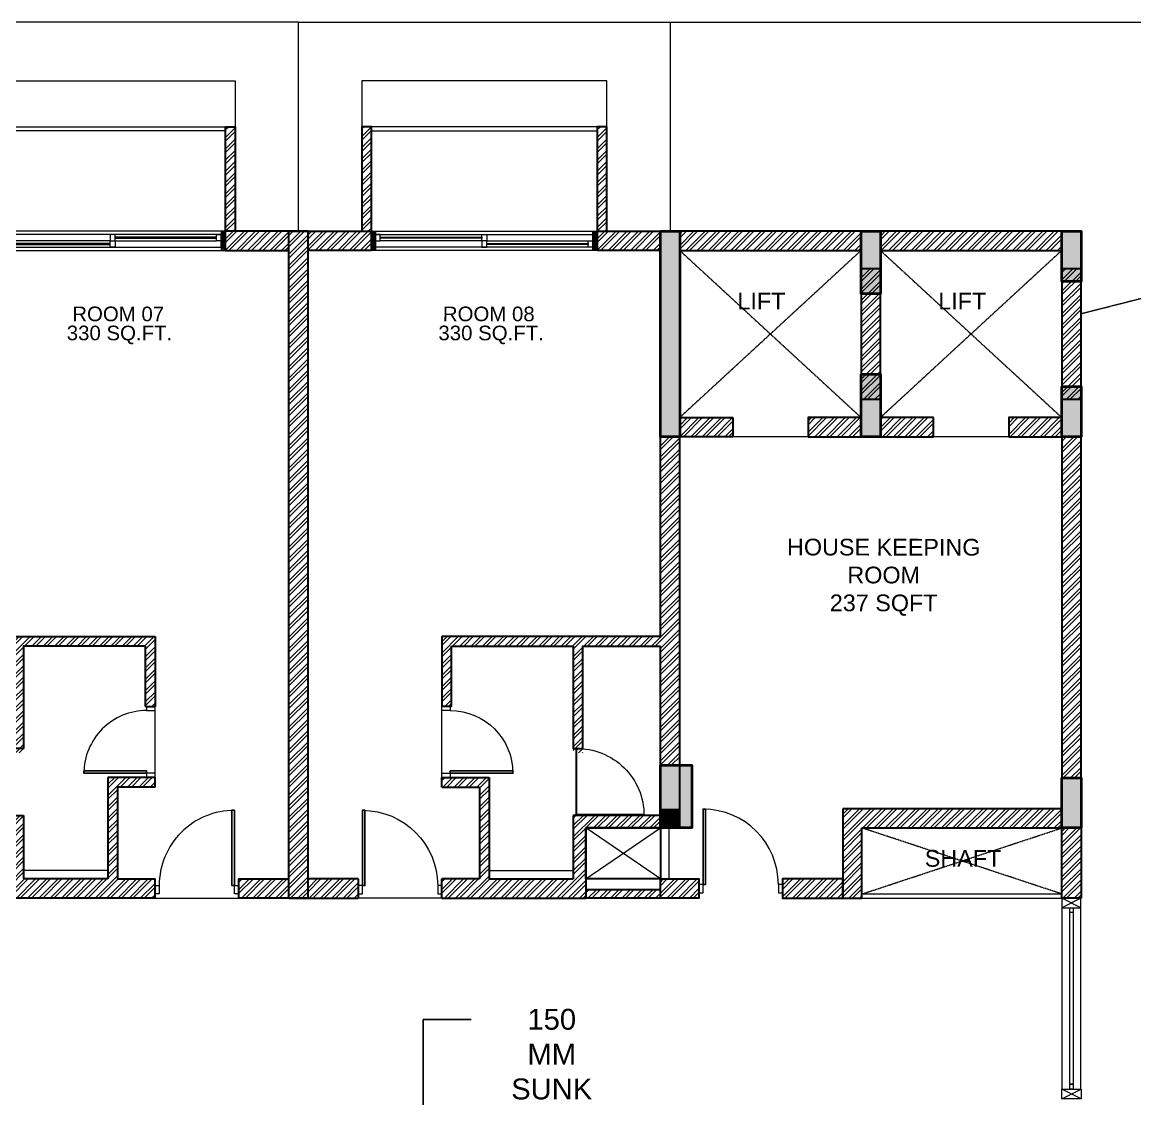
# Model space of a CAD drawing. Header units: millimetres. Extents: x 149548 to 2069915, y -1587483 to -1219800.
# Drawn here: x 1769735 to 1783041, y -1374045 to -1361165 of the extents above; entities that cross this region are included whole.
import ezdxf
from ezdxf import colors
from ezdxf.entities.mleader import LeaderData, LeaderLine
from ezdxf.math import Vec2, Vec3

# ---------------------------------------------------------------- set-up
doc = ezdxf.new("R2010")
doc.units = ezdxf.units.MM
doc.header["$MEASUREMENT"] = 0
for name, pattern in [('ACAD_ISO02W100', [15, 12, -3]), ('ACAD_ISO03W100', [30, 12, -18]), ('DASHED', [0.75, 0.5, -0.25]), ('HIDDEN', [0.375, 0.25, -0.125])]:
    doc.linetypes.add(name, pattern=pattern)
doc.layers.add('A-Symbol', color=40, linetype='Continuous')
doc.layers.add('DOOR_MOFA', color=7, linetype='Continuous')
for name, color, linetype, lineweight in [('BRICK WALL_MOFA', 8, 'Continuous', 30), ('CONCRETE_MOFA', 230, 'Continuous', 40), ('DIMENSION_MOFA', 62, 'HIDDEN', 15), ('DOOR FRAME_MOFA', 42, 'Continuous', 15), ('DOOR SWING_MOFA', 49, 'ACAD_ISO03W100', 5), ('ELEV_09_MOFA', 37, 'Continuous', 9), ('ELEV_15_MOFA', 31, 'Continuous', 15), ('ELEV_20_MOFA', 51, 'Continuous', 20), ('ELEV_GRADE 2_MOFA', 37, 'Continuous', 9), ('GLASS_MOFA', 4, 'Continuous', 5), ('GLAZING_MOFA', 141, 'Continuous', 13), ('NEW BLOCK WORK', 126, 'Continuous', 30), ('OVERHEAD LINES_MOFA', 252, 'ACAD_ISO02W100', 9), ('TEXT_MOFA', 222, 'Continuous', 18), ('TOILET FIXTURES_MOFA', 8, 'Continuous', 5)]:
    doc.layers.add(name, color=color, linetype=linetype, lineweight=lineweight)
doc.layers.add('HATCH SOLID_MOFA', color=7, linetype='Continuous', lineweight=5, true_color=0x9c9c9c)
doc.layers.add('HATCH_LIGHT_MOFA', color=7, linetype='Continuous', lineweight=5, true_color=0x5b5b5b)
doc.layers.add('WINDOW FRAME_MOFA', color=19, linetype='Continuous', lineweight=15, transparency=0.4)
doc.styles.add('1-100', font='arial.ttf', dxfattribs={"height": 400})
doc.styles.get("Standard").update_dxf_attribs({"font": 'arial.ttf'})
pattern_1 = [(45, (2077931.49, -1366866.46), (-67.35192, 67.35192), []), (45, (2077976.39, -1366866.46), (-67.35192, 67.35192), [])]
pattern_2 = [(45, (809291.075, -352668.9), (-67.351921, 67.351921), []), (45, (809335.98, -352668.9), (-67.351921, 67.351921), [])]

# ---------------------------------------------------------------- blocks, each defined once
blk = doc.blocks.new('zw$E70C-flat-2')
at = {"layer": 'HATCH_LIGHT_MOFA', "transparency": 33554687}
h = blk.add_hatch(color=256, dxfattribs=at)
h.dxf.hatch_style = 1
h.paths.add_polyline_path([(50630, -8200), (50630, -10660), (50860, -10660), (50860, -8200)])
h = blk.add_hatch(color=256, dxfattribs=at)
h.dxf.hatch_style = 1
h.paths.add_polyline_path([(53030, -8950), (53260, -8950), (53260, -8200), (53030, -8200)])
h = blk.add_hatch(color=256, dxfattribs=at)
h.dxf.hatch_style = 1
h.paths.add_polyline_path([(55430, -8800), (55660, -8800), (55660, -8200), (55430, -8200)])
h = blk.add_hatch(color=256, dxfattribs=at)
h.dxf.hatch_style = 1
h.paths.add_polyline_path([(53030, -10660), (53260, -10660), (53260, -9910), (53030, -9910)])
h = blk.add_hatch(color=256, dxfattribs=at)
h.dxf.hatch_style = 1
h.paths.add_polyline_path([(55430, -10660), (55660, -10660), (55660, -10060), (55430, -10060)])
h = blk.add_hatch(color=256, dxfattribs=at)
h.dxf.hatch_style = 1
h.paths.add_polyline_path([(50630, -14590), (51005, -14590), (51005, -15340), (50630, -15340)])
h = blk.add_hatch(color=256, dxfattribs=at)
h.dxf.hatch_style = 1
h.paths.add_polyline_path([(55430, -14740), (55430, -15340), (55660, -15340), (55660, -14740)])
h = blk.add_hatch(color=256, dxfattribs=at)
h.dxf.hatch_style = 1
h.paths.add_polyline_path([(50745, -15110), (50630, -15110), (50630, -15225), (50745, -15225)])
h = blk.add_hatch(color=256, dxfattribs=at)
h.dxf.hatch_style = 1
h.paths.add_polyline_path([(50745, -15110), (50860, -15110), (50860, -15225), (50745, -15225)])
h = blk.add_hatch(color=256, dxfattribs=at)
h.dxf.hatch_style = 1
h.paths.add_polyline_path([(50745, -15225), (50630, -15225), (50630, -15340), (50745, -15340)], flags=17)
h = blk.add_hatch(color=256, dxfattribs=at)
h.dxf.hatch_style = 1
h.paths.add_polyline_path([(50745, -15225), (50630, -15225), (50630, -15340), (50745, -15340)], flags=17)
h = blk.add_hatch(color=256, dxfattribs=at)
h.dxf.hatch_style = 1
h.paths.add_polyline_path([(50860, -15225), (50745, -15225), (50745, -15340), (50860, -15340)])
at = {"layer": 'CONCRETE_MOFA'}
for points in [[(50630, -8200), (50860, -8200), (50860, -10660), (50630, -10660), (50630, -8200)], [(53030, -8200), (53260, -8200), (53260, -8950), (53030, -8950), (53030, -8200)], [(55430, -8200), (55660, -8200), (55660, -8800), (55430, -8800), (55430, -8200)], [(53030, -9910), (53260, -9910), (53260, -10660), (53030, -10660), (53030, -9910)], [(55430, -10060), (55660, -10060), (55660, -10660), (55430, -10660), (55430, -10060)], [(50630, -14590), (51005, -14590), (51005, -15340), (50630, -15340), (50630, -14590)], [(55430, -14740), (55660, -14740), (55660, -15340), (55430, -15340), (55430, -14740)]]:
    blk.add_lwpolyline(points, dxfattribs=at)
blk = doc.blocks.new('*U117')
at = {"layer": 'DOOR FRAME_MOFA'}
for points in [[(0, 50), (50, 50), (50, 150), (0, 150)], [(950, 50), (1000, 50), (1000, 150), (950, 150)]]:
    blk.add_lwpolyline(points, close=True, dxfattribs=at)
at = {"layer": 'DOOR SWING_MOFA', "linetype": 'Continuous', "ltscale": 0.01}
blk.add_arc((50, 150), 900, 360, 90, dxfattribs=at)
at = {"layer": 'DOOR_MOFA'}
blk.add_lwpolyline([(50, 150), (80, 150), (80, 1050), (50, 1050)], close=True, dxfattribs=at)
blk = doc.blocks.new('AL FRAME 50X100_MOFA^-flat-54')
blk.add_lwpolyline([(247.25, 0), (17.25, 0), (17.25, 115), (247.25, 115)], close=True)
at = {"layer": 'HATCH_LIGHT_MOFA'}
for p, q in [((247.25, 0), (17.25, 115)), ((17.25, 0), (247.25, 115))]:
    blk.add_line(p, q, dxfattribs=at)
blk = doc.blocks.new('*U120')
at = {"layer": 'ELEV_GRADE 2_MOFA'}
blk.add_lwpolyline([(-6753, 11049), (-6753, 11107), (-6712, 11107), (-6712, 11049)], close=True, dxfattribs=at)
at = {"layer": 'WINDOW FRAME_MOFA'}
for points in [[(-6618, 11049), (-6618, 13219), (-6618, 13334), (-6848, 13334), (-6848, 13219), (-6848, 11049)], [(-6618, 13334), (-6848, 13219), (-6618, 13219), (-6848, 13334)], [(-6712, 13162), (-6712, 11107), (-6753, 11107), (-6753, 13162)]]:
    blk.add_lwpolyline(points, dxfattribs=at)
blk.add_lwpolyline([(-6753, 13162), (-6753, 13219), (-6712, 13219), (-6712, 13162)], close=True, dxfattribs=at)
at = {"layer": 'DIMENSION_MOFA'}
blk.add_blockref('AL FRAME 50X100_MOFA^-flat-54', (-6865, 10934), dxfattribs=at)
blk = doc.blocks.new('*U248')
at = {"layer": 'WINDOW FRAME_MOFA'}
h = blk.add_hatch(dxfattribs=at)
h.set_pattern_fill('ANSI31', color=256, scale=100, angle=180)
h.set_pattern_definition([(45, (16019.125, 104858.141), (-8.8388348, 8.8388348), [])])
h.paths.add_polyline_path([(-2700, 230), (-2650, 230), (-2650, 150), (-2650, 0), (-2700, 0)])
h = blk.add_hatch(dxfattribs=at)
h.set_pattern_fill('ANSI31', color=256, scale=100, angle=180)
h.set_pattern_definition([(45, (15470.663, 104858.141), (-8.8388348, 8.8388348), [])])
h.paths.add_polyline_path([(0, 0), (-50, 0), (-50, 230), (0, 230)])
at = {"layer": 'GLAZING_MOFA'}
for points in [[(-107, 159), (-1321, 159), (-1321, 147), (-107, 147)], [(-1379, 84), (-2593, 84), (-2593, 72), (-1379, 72)]]:
    blk.add_lwpolyline(points, close=True, dxfattribs=at)
at = {"layer": 'WINDOW FRAME_MOFA'}
for p, q in [((-107, 190), (-1321, 190)), ((-1379, 115), (-2593, 115)), ((-1321, 115), (-107, 115))]:
    blk.add_line(p, q, dxfattribs=at)
for points in [[(-2650, 230), (-2700, 230), (-2700, 0), (-2650, 0)], [(0, 230), (-2700, 230), (-2700, 0), (0, 0)], [(-50, 190), (-2650, 190), (-2650, 40), (-50, 40)], [(-1379, 190), (-1321, 190), (-1321, 115), (-1379, 115)], [(-50, 190), (-107, 190), (-107, 115), (-50, 115)], [(0, 230), (-50, 230), (-50, 0), (0, 0)], [(-2650, 115), (-2593, 115), (-2593, 40), (-2650, 40)], [(-1321, 115), (-1379, 115), (-1379, 40), (-1321, 40)]]:
    blk.add_lwpolyline(points, close=True, dxfattribs=at)
blk = doc.blocks.new('SGE-flat-1')
at = {"layer": 'DOOR FRAME_MOFA'}
for points in [[(337070, -187997), (337120, -187997), (337120, -188097), (337070, -188097)], [(338020, -187997), (338070, -187997), (338070, -188097), (338020, -188097)]]:
    blk.add_lwpolyline(points, close=True, dxfattribs=at)
at = {"layer": 'DOOR SWING_MOFA', "linetype": 'Continuous'}
blk.add_arc((337120, -188097), 900, 270, 0, dxfattribs=at)
at = {"layer": 'DOOR_MOFA'}
blk.add_lwpolyline([(337120, -188097), (337150, -188097), (337150, -188997), (337120, -188997)], close=True, dxfattribs=at)
blk = doc.blocks.new('WG-flat-1')
at = {"layer": 'DOOR FRAME_MOFA'}
for points in [[(338070, -188049), (338070, -188099), (338170, -188099), (338170, -188049)], [(338070, -188849), (338070, -188899), (338170, -188899), (338170, -188849)]]:
    blk.add_lwpolyline(points, close=True, dxfattribs=at)
at = {"layer": 'DOOR SWING_MOFA', "linetype": 'Continuous'}
blk.add_arc((338170, -188099), 750, 270, 0, dxfattribs=at)
at = {"layer": 'DOOR_MOFA'}
blk.add_lwpolyline([(338170, -188099), (338170, -188129), (338920, -188129), (338920, -188099)], close=True, dxfattribs=at)
blk = doc.blocks.new('gsoor-flat-1')
at = {"layer": 'GLASS_MOFA'}
h = blk.add_hatch(color=256, dxfattribs=at)
h.dxf.hatch_style = 1
h.paths.add_polyline_path([(31700, -10299, -0.004445), (31688, -10299), (31688, -10287), (31700, -10287)])
h.paths.add_polyline_path([(31688, -9636), (31688, -9624), (31700, -9624), (31700, -9636)])
for p, q in [((31688, -10299), (31688, -9624)), ((31688, -9636), (31700, -9636)), ((31700, -9624), (32375, -9624)), ((31700, -9636), (31700, -9624)), ((31700, -9636), (32375, -9636)), ((31688, -10287), (31700, -10287)), ((31688, -10299), (31700, -10299)), ((31700, -10299), (31700, -10287))]:
    blk.add_line(p, q, dxfattribs=at)
blk.add_lwpolyline([(31688, -9636), (31700, -9636), (31700, -9624), (31688, -9624)], close=True, dxfattribs=at)
blk.add_arc((31700, -9624), 675, 268.9814, 0, dxfattribs=at)

msp = doc.modelspace()

# ---------------------------------------------------------------- hatches: boundary and pattern name
at = {"layer": 'HATCH SOLID_MOFA'}
h = msp.add_hatch(dxfattribs=at)
h.set_pattern_fill('ANSI32', color=256, scale=10)
h.set_pattern_definition(pattern_1)
h.paths.add_polyline_path([(1776725.63, -1362415.38), (1776610.63, -1362415.38), (1776610.63, -1362465.38), (1776610.63, -1363665.05), (1776725.63, -1363665.05)])
h.paths.add_polyline_path([(1773910.63, -1362415.38), (1773795.63, -1362415.38), (1773795.63, -1363665.05), (1773910.63, -1363665.05)])
h.paths.add_polyline_path([(1772165.59, -1363665.05), (1772280.59, -1363665.05), (1772280.59, -1362415.38), (1772165.59, -1362415.38), (1772165.59, -1362465.38)])
h.paths.add_polyline_path([(1767720.59, -1363665.05), (1767835.59, -1363665.05), (1767835.59, -1362415.38), (1767720.59, -1362415.38), (1767720.59, -1362465.38)])
h.paths.add_polyline_path([(1769465.59, -1362415.38), (1769350.59, -1362415.38), (1769350.59, -1363665.05), (1769465.59, -1363665.05)])
h.paths.add_polyline_path([(1764905.59, -1363665.05), (1765020.59, -1363665.05), (1765020.59, -1362415.38), (1764905.59, -1362415.38)])
h.paths.add_polyline_path([(1763390.54, -1362415.38), (1763275.54, -1362415.38), (1763275.54, -1362465.38), (1763275.54, -1363665.05), (1763390.54, -1363665.05)])
h.paths.add_polyline_path([(1760460.54, -1363665.05), (1760575.54, -1363665.05), (1760575.54, -1362415.38), (1760460.54, -1362415.38)])
h.paths.add_polyline_path([(1758830.54, -1363665.05), (1758945.54, -1363665.05), (1758945.54, -1362415.38), (1758830.54, -1362415.38), (1758830.54, -1362465.38)])
h.paths.add_polyline_path([(1756015.54, -1363665.05), (1756130.54, -1363665.05), (1756130.54, -1362415.38), (1756015.54, -1362415.38)])
h.paths.add_polyline_path([(1754500.5, -1362415.38), (1754385.5, -1362415.38), (1754385.5, -1362465.38), (1754385.5, -1363665.05), (1754500.5, -1363665.05)])
h.paths.add_polyline_path([(1751570.5, -1363665.05), (1751685.5, -1363665.05), (1751685.5, -1362415.38), (1751570.5, -1362415.38)])
h = msp.add_hatch(dxfattribs=at)
h.set_pattern_fill('ANSI32', color=256, scale=10)
h.set_pattern_definition(pattern_1)
h.paths.add_polyline_path([(1774753.13, -1368645.38), (1774753.13, -1368515.38), (1777368.13, -1368515.38), (1777368.13, -1366125.38), (1777598.13, -1366125.38), (1777598.13, -1368645.38), (1777368.13, -1368645.38), (1777368.13, -1368630.38), (1776440.63, -1368630.38), (1776440.63, -1368645.38), (1776325.63, -1368645.38), (1776325.63, -1368630.38), (1774868.13, -1368630.38), (1774868.13, -1368645.38)])
h.paths.add_polyline_path([(1755373, -1371645.38), (1755373, -1363665.38), (1756130.54, -1363665.38), (1756130.54, -1363895.38), (1755373.04, -1363895.38), (1755373.04, -1371415.38)])
h.paths.add_polyline_path([(1773153.09, -1371645.38), (1773153.09, -1363665.38), (1773910.63, -1363665.38), (1773910.63, -1363895.38), (1773153.13, -1363895.38), (1773153.13, -1371415.38)])
h.paths.add_polyline_path([(1764263.04, -1371645.38), (1764263.04, -1363665.38), (1765020.59, -1363665.38), (1765020.59, -1363895.38), (1764263.09, -1363895.38), (1764263.09, -1371415.38)])
h.paths.add_polyline_path([(1754385.5, -1363895.38), (1754385.5, -1363665.38), (1755143.04, -1363665.38), (1755143.04, -1371415.38), (1755143, -1371415.38), (1755143, -1363895.38)])
h.paths.add_polyline_path([(1763275.54, -1363895.38), (1763275.54, -1363665.38), (1764033.09, -1363665.38), (1764033.09, -1371415.38), (1764033.04, -1371415.38), (1764033.04, -1363895.38)])
h.paths.add_polyline_path([(1772165.59, -1363895.38), (1772165.59, -1363665.38), (1772923.13, -1363665.38), (1772923.13, -1371415.38), (1772923.09, -1371415.38), (1772923.09, -1363895.38)])
h.paths.add_polyline_path([(1750928.04, -1370805.38), (1750928.04, -1370655.38), (1751970.5, -1370655.38), (1751970.5, -1371415.38), (1752978, -1371415.38), (1752978, -1370315.38), (1752978, -1370200.38), (1753543, -1370200.38), (1753543, -1370315.38), (1753093, -1370315.38), (1753093, -1371415.38), (1753543, -1371415.38), (1753543, -1371645.38), (1751820.5, -1371645.38), (1751820.5, -1370805.38)])
h.paths.add_polyline_path([(1768708.09, -1370805.38), (1768708.09, -1370655.38), (1769750.59, -1370655.38), (1769750.59, -1371415.38), (1770758.09, -1371415.38), (1770758.09, -1370315.38), (1770758.09, -1370200.38), (1771323.09, -1370200.38), (1771323.09, -1370315.38), (1770873.09, -1370315.38), (1770873.09, -1371415.38), (1771323.09, -1371415.38), (1771323.09, -1371645.38), (1769600.59, -1371645.38), (1769600.59, -1370805.38), (1768708.09, -1370805.38)])
h.paths.add_polyline_path([(1756973.04, -1371645.38), (1756973.04, -1371415.38), (1757423.04, -1371415.38), (1757423.04, -1370315.38), (1756973.04, -1370315.38), (1756973.04, -1370200.38), (1757538.04, -1370200.38), (1757538.04, -1370315.38), (1757538.04, -1371415.38), (1758545.54, -1371415.38), (1758545.54, -1370655.38), (1759588.04, -1370655.38), (1759588.04, -1370805.38), (1758695.54, -1370805.38), (1758695.54, -1371645.38), (1756973.04, -1371645.38)])
h.paths.add_polyline_path([(1765863.09, -1371645.38), (1765863.09, -1371415.38), (1766313.09, -1371415.38), (1766313.09, -1370315.38), (1765863.09, -1370315.38), (1765863.09, -1370200.38), (1766428.09, -1370200.38), (1766428.09, -1370315.38), (1766428.09, -1371415.38), (1767435.59, -1371415.38), (1767435.59, -1370655.38), (1768478.04, -1370655.38), (1768478.04, -1370805.38), (1767585.59, -1370805.38), (1767585.59, -1371645.38)])
h.paths.add_polyline_path([(1774753.13, -1371645.38), (1774753.13, -1371415.38), (1775203.13, -1371415.38), (1775203.13, -1370315.38), (1774753.13, -1370315.38), (1774753.13, -1370200.38), (1775318.13, -1370200.38), (1775318.13, -1370315.38), (1775318.13, -1371415.38), (1776325.63, -1371415.38), (1776325.63, -1370655.38), (1777368.04, -1370655.38), (1777368.04, -1370805.38), (1776475.63, -1370805.38), (1776475.63, -1371645.38)])
h.paths.add_polyline_path([(1759818.04, -1370805.38), (1759818.04, -1370655.38), (1760860.54, -1370655.38), (1760860.54, -1371415.38), (1761868.04, -1371415.38), (1761868.04, -1370315.38), (1761868.04, -1370200.38), (1762433.04, -1370200.38), (1762433.04, -1370315.38), (1761983.04, -1370315.38), (1761983.04, -1371415.38), (1762433.04, -1371415.38), (1762433.04, -1371645.38), (1760710.54, -1371645.38), (1760710.54, -1370805.38)])
h.paths.add_polyline_path([(1772923.13, -1368645.38), (1772923.13, -1363665.38), (1773038.13, -1363665.38), (1773153.09, -1363665.38), (1773153.09, -1368645.38)])
h.paths.add_polyline_path([(1764033.2, -1371645.38), (1764033.09, -1363665.38), (1764148.09, -1363665.38), (1764263.04, -1363665.38), (1764263.15, -1371645.38)])
h.paths.add_polyline_path([(1755143.04, -1368645.38), (1755143.04, -1363665.38), (1755258.04, -1363665.38), (1755373, -1363665.38), (1755373, -1368645.38)])
h.paths.add_polyline_path([(1759588.04, -1368645.38), (1759588.04, -1364415.38), (1759818.04, -1364415.38), (1759818.04, -1368645.38), (1759588.04, -1368645.38)])
h.paths.add_polyline_path([(1768478.09, -1368515.38), (1768478.09, -1364415.38), (1768708.09, -1364415.38), (1768708.09, -1368645.38), (1768478.09, -1368645.38)])
h.paths.add_polyline_path([(1750698, -1368629.09), (1750698, -1368514.09), (1750698.04, -1368514.09), (1750698.04, -1364415.38), (1750928, -1364415.38), (1750928, -1368515.38), (1750928.04, -1368515.38), (1750928.04, -1368630.38), (1750928, -1368630.38), (1750928, -1368645.38), (1750698.04, -1368645.38), (1750698.04, -1368629.09)])
h.paths.add_polyline_path([(1772923.13, -1371645.38), (1772923.13, -1368645.38), (1773153.09, -1368645.38), (1773153.09, -1371645.38)])
h.paths.add_polyline_path([(1755143.04, -1371645.38), (1755143.04, -1368645.38), (1755373, -1368645.38), (1755373, -1371645.38)])
h.paths.add_polyline_path([(1768478.09, -1370055.38), (1768478.09, -1368645.38), (1768708.09, -1368645.38), (1768708.09, -1370805.38), (1768708.04, -1370805.38), (1768708.04, -1370055.38)])
h.paths.add_polyline_path([(1756973.04, -1368645.38), (1756973.04, -1368515.38), (1759588.04, -1368515.38), (1759588.04, -1368630.38), (1758660.54, -1368630.38), (1758660.54, -1368645.38), (1758545.54, -1368645.38), (1758545.54, -1368630.38), (1757088.04, -1368630.38), (1757088.04, -1368645.38)])
h.paths.add_polyline_path([(1768708.09, -1368630.38), (1768708.09, -1368515.38), (1771323.09, -1368515.38), (1771323.09, -1368645.38), (1771208.09, -1368645.38), (1771208.09, -1368630.38), (1769750.59, -1368630.38), (1769750.59, -1368645.38), (1769635.59, -1368645.38), (1769635.59, -1368630.38), (1768708.09, -1368630.38)])
h.paths.add_polyline_path([(1750928.04, -1368630.38), (1750928.04, -1368515.38), (1753543, -1368515.38), (1753543, -1368645.38), (1753428, -1368645.38), (1753428, -1368630.38), (1751970.5, -1368630.38), (1751970.5, -1368645.38), (1751855.5, -1368645.38), (1751855.5, -1368630.38)])
h.paths.add_polyline_path([(1765863.09, -1368515.38), (1768478.09, -1368515.38), (1768478.09, -1368630.38), (1767550.59, -1368630.38), (1767550.59, -1368645.38), (1767435.59, -1368645.38), (1767435.59, -1368630.38), (1765978.09, -1368630.38), (1765978.09, -1368645.38), (1765863.09, -1368645.38)])
h.paths.add_polyline_path([(1759818.04, -1368630.38), (1759818.04, -1368515.38), (1762433.04, -1368515.38), (1762433.04, -1368645.38), (1762318.04, -1368645.38), (1762318.04, -1368630.38), (1760860.54, -1368630.38), (1760860.54, -1368645.38), (1760745.54, -1368645.38), (1760745.54, -1368630.38)])
h.paths.add_polyline_path([(1759588.04, -1370055.38), (1759588.04, -1368645.38), (1759818.04, -1368645.38), (1759818.04, -1370055.38)])
h.paths.add_polyline_path([(1750698.04, -1370055.38), (1750698.04, -1368645.38), (1750928, -1368645.38), (1750928, -1370055.38)])
h.paths.add_polyline_path([(1777368.13, -1370055.38), (1777368.13, -1368645.38), (1777598.13, -1368645.38), (1777598.13, -1370055.38)])
h.paths.add_polyline_path([(1776610.63, -1363895.38), (1776610.63, -1363665.38), (1777368.04, -1363665.38), (1777368.04, -1363895.38)])
h.paths.add_polyline_path([(1767720.59, -1363895.38), (1767720.59, -1363665.38), (1768478.09, -1363665.38), (1768478.09, -1363895.38)])
h.paths.add_polyline_path([(1759818.04, -1363895.38), (1759818.04, -1363665.38), (1760575.54, -1363665.38), (1760575.54, -1363895.38)])
h.paths.add_polyline_path([(1758545.54, -1369905.38), (1758545.54, -1368645.38), (1758660.54, -1368645.38), (1758660.54, -1369905.38)])
h.paths.add_polyline_path([(1776325.63, -1369905.38), (1776325.63, -1368645.38), (1776440.63, -1368645.38), (1776440.63, -1369905.38)])
h.paths.add_polyline_path([(1751855.5, -1369905.38), (1751855.5, -1368645.38), (1751970.5, -1368645.38), (1751970.5, -1369905.38)])
h.paths.add_polyline_path([(1760745.54, -1369905.38), (1760745.54, -1368645.38), (1760860.54, -1368645.38), (1760860.54, -1369905.38)])
h.paths.add_polyline_path([(1767435.59, -1369905.38), (1767435.59, -1368645.38), (1767550.59, -1368645.38), (1767550.59, -1369905.38)])
h.paths.add_polyline_path([(1769635.59, -1369905.38), (1769635.59, -1368645.38), (1769750.59, -1368645.38), (1769750.59, -1369905.38)])
h.paths.add_polyline_path([(1755373, -1371645.38), (1755373, -1371415.38), (1755953, -1371415.38), (1755973.04, -1371415.38), (1755973.04, -1371645.38)])
h.paths.add_polyline_path([(1754543, -1371645.38), (1754543, -1371415.38), (1754563.04, -1371415.38), (1755143.04, -1371415.38), (1755143.04, -1371645.38), (1754543, -1371645.38)])
h.paths.add_polyline_path([(1763433.04, -1371645.38), (1763433.04, -1371415.38), (1763453.09, -1371415.38), (1764033.09, -1371415.38), (1764033.09, -1371645.38), (1763433.04, -1371645.38)])
h.paths.add_polyline_path([(1764263.04, -1371645.38), (1764263.04, -1371415.38), (1764843.04, -1371415.38), (1764863.09, -1371415.38), (1764863.09, -1371645.38)])
h.paths.add_polyline_path([(1772323.09, -1371645.38), (1772323.09, -1371415.38), (1772343.13, -1371415.38), (1772923.13, -1371415.38), (1772923.13, -1371645.38), (1772323.09, -1371645.38)])
h.paths.add_polyline_path([(1773153.09, -1371645.38), (1773153.09, -1371415.38), (1773733.09, -1371415.38), (1773753.13, -1371415.38), (1773753.13, -1371645.38)])
h.paths.add_polyline_path([(1768928.09, -1363895.38), (1768928.09, -1363665.38), (1769465.59, -1363665.38), (1769465.59, -1363895.38)])
h.paths.add_polyline_path([(1758830.54, -1363895.38), (1758830.54, -1363665.38), (1759368.04, -1363665.38), (1759368.04, -1363895.38)])
h.paths.add_polyline_path([(1751148.04, -1363895.38), (1751148.04, -1363665.38), (1751685.5, -1363665.38), (1751685.5, -1363895.38)])
h.paths.add_polyline_path([(1765863.09, -1368645.38), (1765978.09, -1368645.38), (1765978.09, -1369350.38), (1765863.09, -1369350.38)])
h.paths.add_polyline_path([(1753428, -1369350.38), (1753428, -1368645.38), (1753543, -1368645.38), (1753543, -1369350.38)])
h.paths.add_polyline_path([(1771208.09, -1369350.38), (1771208.09, -1368645.38), (1771323.09, -1368645.38), (1771323.09, -1369350.38)])
h.paths.add_polyline_path([(1756973.04, -1368645.38), (1757088.04, -1368645.38), (1757088.04, -1369350.38), (1756973.04, -1369350.38)])
h.paths.add_polyline_path([(1762318.04, -1369350.38), (1762318.04, -1368645.38), (1762433.04, -1368645.38), (1762433.04, -1369350.38)])
h.paths.add_polyline_path([(1774753.13, -1368645.38), (1774868.13, -1368645.38), (1774868.13, -1369350.38), (1774753.13, -1369350.38)])
h = msp.add_hatch(dxfattribs=at)
h.set_pattern_fill('ANSI32', color=256, scale=10)
h.set_pattern_definition(pattern_2)
h.paths.add_polyline_path([(1777598.04, -1363895.38), (1779768.04, -1363895.38), (1779768.04, -1363665.38), (1777598.04, -1363665.38)])
h = msp.add_hatch(dxfattribs=at)
h.set_pattern_fill('ANSI32', color=256, scale=10)
h.set_pattern_definition(pattern_2)
h.paths.add_polyline_path([(1779998.04, -1363665.38), (1779998.04, -1363895.38), (1782168.04, -1363895.38), (1782168.04, -1363665.38)])
h = msp.add_hatch(dxfattribs=at)
h.set_pattern_fill('ANSI32', color=256, scale=10)
h.set_pattern_definition(pattern_2)
h.paths.add_polyline_path([(1779998.04, -1364115.38), (1779768.04, -1364115.38), (1779768.04, -1365675.38), (1779998.04, -1365675.38)])
h = msp.add_hatch(dxfattribs=at)
h.set_pattern_fill('ANSI32', color=256, scale=10)
h.set_pattern_definition(pattern_2)
h.paths.add_polyline_path([(1782398.04, -1364115.38), (1782168.04, -1364115.38), (1782168.04, -1365675.38), (1782398.04, -1365675.38)])
h = msp.add_hatch(dxfattribs=at)
h.set_pattern_fill('ANSI32', color=256, scale=10)
h.set_pattern_definition(pattern_2)
h.paths.add_polyline_path([(1777598.04, -1366125.38), (1777598.04, -1366010.38), (1778233.04, -1366010.38), (1778233.04, -1366125.38)])
h.paths.add_polyline_path([(1777598.04, -1366010.38), (1777598.04, -1365895.38), (1778233.04, -1365895.38), (1778233.04, -1366010.38)])
h = msp.add_hatch(dxfattribs=at)
h.set_pattern_fill('ANSI32', color=256, scale=10)
h.set_pattern_definition(pattern_2)
h.paths.add_polyline_path([(1779133.04, -1366125.38), (1779768.04, -1366125.38), (1779768.04, -1365895.38), (1779133.04, -1365895.38)])
h = msp.add_hatch(dxfattribs=at)
h.set_pattern_fill('ANSI32', color=256, scale=10)
h.set_pattern_definition(pattern_2)
h.paths.add_polyline_path([(1780633.04, -1365895.38), (1779998.04, -1365895.38), (1779998.04, -1366125.38), (1780633.04, -1366125.38)])
h = msp.add_hatch(dxfattribs=at)
h.set_pattern_fill('ANSI32', color=256, scale=10)
h.set_pattern_definition(pattern_2)
h.paths.add_polyline_path([(1781533.04, -1366125.38), (1782168.04, -1366125.38), (1782168.04, -1365895.38), (1781533.04, -1365895.38)])
h = msp.add_hatch(dxfattribs=at)
h.set_pattern_fill('ANSI32', color=256, scale=10)
h.set_pattern_definition(pattern_2)
h.paths.add_polyline_path([(1782398.04, -1366125.38), (1782168.04, -1366125.38), (1782168.04, -1370205.38), (1782398.04, -1370205.38)])
h = msp.add_hatch(dxfattribs=at)
h.set_pattern_fill('ANSI32', color=256, scale=10)
h.set_pattern_definition(pattern_2)
h.paths.add_polyline_path([(1782168.04, -1370805.38), (1782168.04, -1370575.38), (1779548.04, -1370575.38), (1779548.04, -1371645.38), (1779778.04, -1371645.38), (1779778.04, -1370805.38)])
h = msp.add_hatch(dxfattribs=at)
h.set_pattern_fill('ANSI32', color=256, scale=10)
h.set_pattern_definition(pattern_2)
h.paths.add_polyline_path([(1782398.04, -1370805.38), (1782168.04, -1370805.38), (1782168.04, -1371645.38), (1782398.04, -1371645.38)])
h = msp.add_hatch(dxfattribs=at)
h.set_pattern_fill('ANSI32', color=256, scale=10)
h.set_pattern_definition([(45, (1964477.8, -1366866.17), (-67.35192, 67.35192), []), (45, (1964522.7, -1366866.17), (-67.35192, 67.35192), [])])
h.paths.add_polyline_path([(1776475.63, -1371645.38), (1776475.63, -1371545.38), (1777368.04, -1371545.38), (1777368.04, -1371415.38), (1777828.04, -1371415.38), (1777828.04, -1371645.38)])
h = msp.add_hatch(dxfattribs=at)
h.set_pattern_fill('ANSI32', color=256, scale=10)
h.set_pattern_definition(pattern_2)
h.paths.add_polyline_path([(1778828.04, -1371415.38), (1778828.04, -1371645.38), (1779548.04, -1371645.38), (1779548.04, -1371415.38)])

# ---------------------------------------------------------------- linework, layer by layer
at = {"layer": 'BRICK WALL_MOFA'}
for p, q in [((1772165.59, -1363895.38), (1772165.59, -1363665.38)), ((1773910.63, -1363895.38), (1773910.63, -1363665.38)), ((1776610.63, -1363665.38), (1777598.13, -1363665.38)), ((1776610.63, -1363665.38), (1776610.63, -1363895.38)), ((1777598.13, -1370805.38), (1777598.13, -1363665.38)), ((1772923.09, -1371415.38), (1772923.09, -1363895.38)), ((1772923.13, -1371415.38), (1772923.13, -1363895.38)), ((1773153.09, -1371415.38), (1773153.09, -1363895.38)), ((1773153.13, -1371415.38), (1773153.13, -1363895.38)), ((1777368.13, -1363895.38), (1776610.63, -1363895.38)), ((1777368.13, -1368515.38), (1777368.13, -1364415.38)), ((1777598.04, -1365895.38), (1778233.04, -1365895.38)), ((1778233.04, -1365895.38), (1778233.04, -1366125.38)), ((1778233.04, -1366125.38), (1777368.04, -1366125.38)), ((1768708.09, -1368515.38), (1771323.09, -1368515.38)), ((1771208.09, -1369350.38), (1771208.09, -1368630.38)), ((1771323.09, -1368515.38), (1771323.09, -1369350.38)), ((1777368.13, -1368515.38), (1774753.13, -1368515.38)), ((1774753.13, -1368515.38), (1774753.13, -1369350.38)), ((1774868.13, -1369350.38), (1774868.13, -1368630.38)), ((1777368.13, -1370655.38), (1777368.13, -1368630.38)), ((1771208.09, -1369350.38), (1771323.09, -1369350.38)), ((1774868.13, -1369350.38), (1774753.13, -1369350.38)), ((1771323.09, -1370200.38), (1770758.09, -1370200.38)), ((1770758.09, -1370200.38), (1770758.09, -1370315.38)), ((1771323.09, -1370315.38), (1771323.09, -1370200.38)), ((1774753.13, -1370200.38), (1775318.13, -1370200.38)), ((1774753.13, -1370315.38), (1774753.13, -1370200.38)), ((1775318.13, -1370200.38), (1775318.13, -1370315.38)), ((1770758.09, -1370315.38), (1770758.09, -1370315.38)), ((1770758.09, -1370315.38), (1770758.09, -1371415.38)), ((1771323.09, -1370315.38), (1770873.09, -1370315.38)), ((1770873.09, -1370315.38), (1770873.09, -1371415.38)), ((1774753.13, -1370315.38), (1775203.13, -1370315.38)), ((1775203.13, -1370315.38), (1775203.13, -1371415.38)), ((1775318.13, -1370315.38), (1775318.13, -1370315.38)), ((1775318.13, -1370315.38), (1775318.13, -1371415.38)), ((1782168.04, -1370575.38), (1779548.04, -1370575.38)), ((1779548.04, -1370575.38), (1779548.04, -1371645.38)), ((1768708.09, -1370655.38), (1769750.59, -1370655.38)), ((1769750.59, -1370655.38), (1769750.59, -1371415.38)), ((1776325.63, -1370655.38), (1776325.63, -1371415.38)), ((1777368.13, -1370655.38), (1776325.63, -1370655.38)), ((1777598.13, -1370805.38), (1776475.63, -1370805.38)), ((1776475.63, -1370805.38), (1776475.63, -1371645.38)), ((1779778.04, -1371645.38), (1779778.04, -1370805.38)), ((1779778.04, -1370805.38), (1782398.04, -1370805.38)), ((1770758.09, -1371415.38), (1769750.59, -1371415.38)), ((1770873.09, -1371415.38), (1771323.09, -1371415.38)), ((1771323.09, -1371645.38), (1771323.09, -1371415.38)), ((1772323.09, -1371415.38), (1772923.09, -1371415.38)), ((1772323.09, -1371415.38), (1772323.09, -1371645.38)), ((1773753.13, -1371415.38), (1773153.13, -1371415.38)), ((1773753.13, -1371415.38), (1773753.13, -1371645.38)), ((1774753.13, -1371645.38), (1774753.13, -1371415.38)), ((1775203.13, -1371415.38), (1774753.13, -1371415.38)), ((1775318.13, -1371415.38), (1776325.63, -1371415.38)), ((1777368.04, -1371545.38), (1776475.63, -1371545.38)), ((1771323.09, -1371645.38), (1769600.59, -1371645.38)), ((1773153.09, -1371645.38), (1772323.09, -1371645.38)), ((1772923.13, -1371645.38), (1773753.13, -1371645.38)), ((1774753.13, -1371645.38), (1776475.63, -1371645.38)), ((1777368.04, -1371645.38), (1776475.63, -1371645.38)), ((1779548.04, -1371645.38), (1779778.04, -1371645.38))]:
    msp.add_line(p, q, dxfattribs=at)
for points in [[(1772165.59, -1362415.38), (1772280.59, -1362415.38), (1772280.59, -1363665.05), (1772165.59, -1363665.05)], [(1773910.63, -1362415.38), (1773795.63, -1362415.38), (1773795.63, -1363665.05), (1773910.63, -1363665.05)], [(1776725.63, -1362415.38), (1776610.63, -1362415.38), (1776610.63, -1363665.05), (1776725.63, -1363665.05)], [(1779998.04, -1363665.38), (1779998.04, -1363895.38), (1782168.04, -1363895.38), (1782168.04, -1363665.38)], [(1779998.04, -1364115.38), (1779768.04, -1364115.38), (1779768.04, -1365675.38), (1779998.04, -1365675.38)], [(1782398.04, -1364115.38), (1782168.04, -1364115.38), (1782168.04, -1365675.38), (1782398.04, -1365675.38)], [(1779133.04, -1366125.38), (1779768.04, -1366125.38), (1779768.04, -1365895.38), (1779133.04, -1365895.38)], [(1780633.04, -1365895.38), (1779998.04, -1365895.38), (1779998.04, -1366125.38), (1780633.04, -1366125.38)], [(1781533.04, -1366125.38), (1782398.04, -1366125.38), (1782168.04, -1366125.38), (1782168.04, -1365895.38), (1781533.04, -1365895.38)], [(1782398.04, -1371645.38), (1782168.04, -1371645.38), (1782168.04, -1370805.38), (1782398.04, -1370805.38)], [(1777368.04, -1371415.38), (1777828.04, -1371415.38), (1777828.04, -1371645.38), (1777368.04, -1371645.38)], [(1779548.04, -1371645.38), (1779548.04, -1371415.38), (1778828.04, -1371415.38), (1778828.04, -1371645.38)]]:
    msp.add_lwpolyline(points, close=True, dxfattribs=at)
for points in [[(1773153.09, -1371645.38), (1773153.09, -1363665.38), (1772165.59, -1363665.38)], [(1772923.13, -1371645.38), (1772923.13, -1363665.38), (1773910.63, -1363665.38)], [(1777598.04, -1363895.38), (1779768.04, -1363895.38), (1779768.04, -1363665.38), (1777598.04, -1363665.38)], [(1772165.59, -1363895.38), (1772923.09, -1363895.38)], [(1773910.63, -1363895.38), (1773153.13, -1363895.38)], [(1782168.04, -1366125.38), (1782168.04, -1370205.38), (1782398.04, -1370205.38), (1782398.04, -1366125.38)], [(1771208.09, -1368630.38), (1769750.59, -1368630.38), (1769750.59, -1369855.38), (1769635.59, -1369855.38), (1769635.59, -1368630.38), (1768708.09, -1368630.38)], [(1774868.13, -1368630.38), (1776325.63, -1368630.38), (1776325.63, -1369855.38), (1776440.63, -1369855.38), (1776440.63, -1368630.38), (1777368.13, -1368630.38)], [(1777598.13, -1371645.38), (1777368.04, -1371645.38)]]:
    msp.add_lwpolyline(points, dxfattribs=at)
at = {"layer": 'ELEV_09_MOFA', "linetype": 'ACAD_ISO02W100', "ltscale": 0.05}
msp.add_line((1782398.04, -1364651.66), (1796098.04, -1361165.38), dxfattribs=at)
at = {"layer": 'ELEV_09_MOFA', "ltscale": 25}
for points in [[(1773038.09, -1363665.38), (1773038.09, -1361165.38), (1768593.13, -1361165.38), (1768593.13, -1363664.09), (1769350.59, -1363665.38), (1769350.59, -1361865.38), (1772280.59, -1361865.38), (1772280.59, -1363665.38)], [(1773038.13, -1363665.38), (1773038.13, -1361165.38), (1777483.09, -1361165.38), (1777483.09, -1363664.09), (1776725.63, -1363665.38), (1776725.63, -1361865.38), (1773795.63, -1361865.38), (1773795.63, -1363665.38)]]:
    msp.add_lwpolyline(points, close=True, dxfattribs=at)
at = {"layer": 'ELEV_09_MOFA', "linetype": 'ACAD_ISO02W100', "ltscale": 0.05}
msp.add_lwpolyline([(1777483.09, -1361165.38), (1796098.04, -1361165.38), (1796098.04, -1368645.38), (1789898.04, -1368645.38), (1789898.04, -1387155.38), (1777483.04, -1387155.38)], dxfattribs=at)
at = {"layer": 'ELEV_15_MOFA'}
for p, q in [((1771323.09, -1370200.38), (1771323.09, -1369350.38)), ((1774753.13, -1370200.38), (1774753.13, -1369350.38)), ((1771323.09, -1371645.38), (1772323.09, -1371645.38)), ((1774753.13, -1371645.38), (1773753.13, -1371645.38))]:
    msp.add_line(p, q, dxfattribs=at)
at = {"layer": 'ELEV_20_MOFA'}
for points in [[(1769465.59, -1362415.38), (1772165.59, -1362415.38), (1772165.59, -1362465.38), (1769465.59, -1362465.38)], [(1776610.63, -1362415.38), (1773910.63, -1362415.38), (1773910.63, -1362465.38), (1776610.63, -1362465.38)]]:
    msp.add_lwpolyline(points, close=True, dxfattribs=at)
at = {"layer": 'GLASS_MOFA'}
msp.add_line((1776369.13, -1370655.38), (1776369.13, -1369855.27), dxfattribs=at)
at = {"layer": 'HATCH SOLID_MOFA'}
msp.add_lwpolyline([(1782168.04, -1363665.38), (1782398.04, -1363665.38), (1782398.04, -1364115.38), (1782168.04, -1364115.38)], close=True, dxfattribs=at)
at = {"layer": 'HATCH_LIGHT_MOFA', "linetype": 'DASHED', "ltscale": 0.5}
for p, q in [((1779768.04, -1363895.38), (1777598.04, -1365895.38)), ((1777598.04, -1363895.38), (1779768.04, -1365895.38)), ((1782168.04, -1363895.38), (1779998.04, -1365895.38)), ((1779998.04, -1363895.38), (1782168.04, -1365895.38)), ((1782168.04, -1371595.38), (1779778.04, -1370805.38)), ((1779778.04, -1371595.38), (1782168.04, -1370805.38))]:
    msp.add_line(p, q, dxfattribs=at)
at = {"layer": 'HATCH_LIGHT_MOFA', "ltscale": 0.5}
for p, q in [((1777368.04, -1370805.38), (1777368.04, -1371415.38)), ((1777468.04, -1370805.38), (1777468.04, -1371415.38)), ((1779778.04, -1371595.38), (1782168.04, -1371595.38)), ((1779778.04, -1371645.38), (1782168.04, -1371645.38))]:
    msp.add_line(p, q, dxfattribs=at)
at = {"layer": 'HATCH_LIGHT_MOFA'}
for points in [[(1779133.04, -1365895.38), (1779133.04, -1366125.38), (1778233.04, -1366125.38), (1778233.04, -1365895.38)], [(1781533.04, -1365895.38), (1781533.04, -1366125.38), (1780633.04, -1366125.38), (1780633.04, -1365895.38)]]:
    msp.add_lwpolyline(points, dxfattribs=at)
at = {"layer": 'NEW BLOCK WORK'}
msp.add_lwpolyline([(1776475.63, -1370805.38), (1777368.04, -1370805.38), (1777368.04, -1371415.38), (1776475.63, -1371415.38)], close=True, dxfattribs=at)
at = {"layer": 'OVERHEAD LINES_MOFA', "linetype": 'Continuous', "ltscale": 0.5}
for points in [[(1776475.63, -1371415.38), (1777368.04, -1370805.38)], [(1777368.04, -1371415.38), (1776475.63, -1370805.38)]]:
    msp.add_lwpolyline(points, dxfattribs=at)
at = {"layer": 'TOILET FIXTURES_MOFA'}
for points in [[(1770758.09, -1371315.34), (1769750.59, -1371315.34), (1769750.59, -1371415.38), (1770758.09, -1371415.38)], [(1775318.13, -1371315.34), (1776325.63, -1371315.34), (1776325.63, -1371415.38), (1775318.13, -1371415.38)]]:
    msp.add_lwpolyline(points, close=True, dxfattribs=at)

# ---------------------------------------------------------------- block references
at = {"layer": 'A-Symbol', "rotation": 180}
for name, p in [('*U248', (1769465.59, -1363665.38)), ('WG-flat-1', (2109392.78, -1558249.42)), ('SGE-flat-1', (2109392.78, -1559591.29))]:
    msp.add_blockref(name, p, dxfattribs=at)
at = {"layer": 'A-Symbol', "xscale": -1, "rotation": 180}
for name, p in [('*U248', (1776610.63, -1363665.38)), ('WG-flat-1', (1436683.43, -1558249.42)), ('SGE-flat-1', (1436683.43, -1559591.29))]:
    msp.add_blockref(name, p, dxfattribs=at)
at = {"layer": 'A-Symbol', "xscale": -1.185343222364576, "yscale": 1.185343222364576, "zscale": 1.185343222364576, "rotation": 180}
msp.add_blockref('gsoor-flat-1', (1738796.21, -1382063.18), dxfattribs=at)
at = {"layer": 'DIMENSION_MOFA'}
for name, p in [('zw$E70C-flat-2', (1726738.04, -1355465.38)), ('*U117', (1777828.04, -1371630.38, 0)), ('*U120', (1789015.68, -1384979.57))]:
    msp.add_blockref(name, p, dxfattribs=at)

# ---------------------------------------------------------------- texts
at = {"layer": 'TEXT_MOFA', "style": '1-100', "oblique": 0}
for s, p in [('ROOM 07', (1770333.25, -1364741.85)), ('ROOM 08', (1774765.04, -1364741.85)), ('330 SQ.FT.', (1770267.18, -1364970.02)), ('330 SQ.FT.', (1774712.18, -1364970.02))]:
    msp.add_text(s, height=174.747, rotation=359.944685, dxfattribs=at).set_placement(p)
at = {"layer": 'TEXT_MOFA', "char_height": 200, "width": 5188.2274, "attachment_point": 1, "style": '1-100'}
for s, insert in [('LIFT', (1778287.88, -1364400.83)), ('LIFT', (1780690.63, -1364400.83)), ('\\pxqc;SHAFT', (1778392.92, -1371069.32))]:
    msp.add_mtext(s, dxfattribs=dict(at, insert=insert))
at = {"layer": 'TEXT_MOFA', "insert": (1778512.4, -1368266), "char_height": 200, "width": 3050.6594, "attachment_point": 7, "rotation": 359.944685, "style": '1-100'}
msp.add_mtext('\\pxqc,t26;HOUSE KEEPING ROOM\\P\\pt5,26;237 SQFT', dxfattribs=at)

# ---------------------------------------------------------------- leaders
at = {"layer": 'TEXT_MOFA'}
ml = msp.add_multileader_mtext('Standard', dxfattribs=at)
ml.set_content('150 MM ^JSUNK SLAB', color=256)
ml.set_leader_properties()
ml.build(insert=Vec2(0, 0))
ml.multileader.update_dxf_attribs({"text_top_attachment_type": 0, "text_bottom_attachment_type": 0, "dogleg_length": 2, "arrow_head_size": 250})
ctx = ml.context
ctx.base_point, ctx.char_height, ctx.arrow_head_size, ctx.landing_gap_size, ctx.plane_origin = Vec3(1775104.19, -1373097.22), 250, 250, 0.4, Vec3(1778761.17, -1373367.5)
ctx.text_align_type = 1
notes = []
notes.append((ctx, [(0, (1, 1, 0), (1774528.15, -1373097.22), (1, 0), 576.04, [(0, [(1774528.15, -1375064.57)], 256, [])])]))
ctx.mtext.insert, ctx.mtext.width, ctx.mtext.alignment, ctx.mtext.flow_direction = Vec3(1776067.67, -1372969.58), 14.3605, 2, 5
for ctx, leaders in notes:
    for number, flags, end, landing, length, lines in leaders:
        leader = LeaderData()
        leader.index, (leader.has_last_leader_line, leader.has_dogleg_vector, leader.attachment_direction) = number, flags
        leader.last_leader_point, leader.dogleg_vector, leader.dogleg_length = Vec3(end), Vec3(landing), length
        for number, points, colour, breaks in lines:
            line = LeaderLine()
            line.index, line.vertices, line.color, line.breaks = number, Vec3.list(points), colors.encode_raw_color(colour), breaks
            leader.lines.append(line)
        ctx.leaders.append(leader)

doc.saveas('drawing.dxf')
